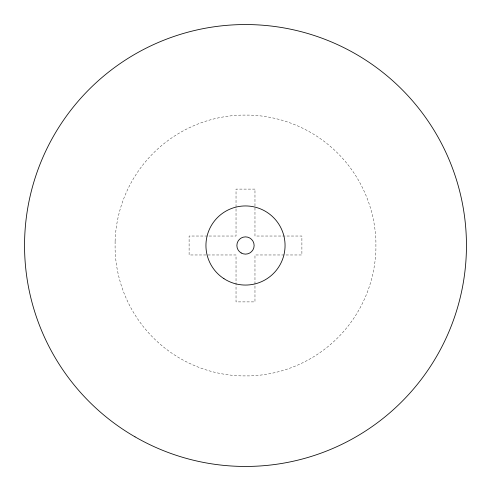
<?xml version="1.0" encoding="UTF-8"?>
<svg xmlns="http://www.w3.org/2000/svg" width="491" height="491" viewBox="0 0 491 491"><rect width="100%" height="100%" fill="white"/><g stroke="black" fill="none" stroke-linecap="round" stroke-linejoin="round"><path stroke-width="0.37" stroke-dasharray="2.46 1.84" d="M115.097 241.4L115.097 249.6A130.465 130.465 0 0 0 241.4 375.903L249.6 375.903A130.465 130.465 0 0 0 375.903 249.6L375.903 241.4A130.465 130.465 0 0 0 249.6 115.097L241.4 115.097A130.465 130.465 0 0 0 115.097 241.4M254.97 189.103L236.03 189.103L236.03 236.03L189.103 236.03L189.103 254.97L236.03 254.97L236.03 301.897L254.97 301.897L254.97 254.97L301.897 254.97L301.897 236.03L254.97 236.03L254.97 189.103"/><path stroke-width="0.74" d="M135.025 436.849A220.95 220.95 0 0 0 466.45 245.5A220.95 220.95 0 0 0 135.025 54.151A220.95 220.95 0 0 0 135.025 436.849M223.951 278.679A39.562 39.562 0 0 0 285.007 247.568A39.562 39.562 0 0 0 227.542 210.252A39.562 39.562 0 0 0 223.951 278.679M241.185 252.969A8.629 8.629 0 0 0 254.129 245.5A8.629 8.629 0 0 0 241.185 238.031A8.629 8.629 0 0 0 241.185 252.969"/></g></svg>
